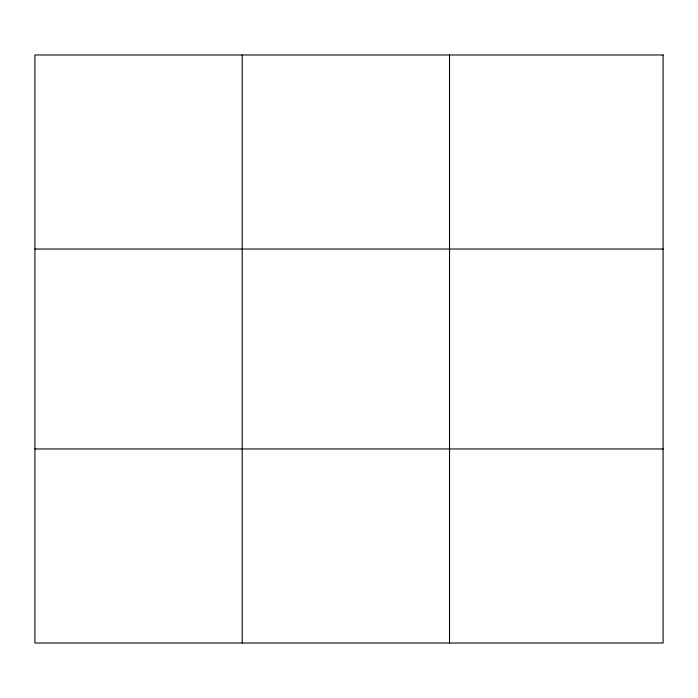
<?xml version="1.0" encoding="UTF-8"?>
<svg xmlns="http://www.w3.org/2000/svg" width="698" height="698" viewBox="0 0 698 698"><rect width="100%" height="100%" fill="white"/><g stroke="black" fill="none" stroke-linecap="round" stroke-linejoin="round"><path stroke-width="1.05" d="M242.206 54.985L242.206 643.015M449.512 54.985L449.512 643.015M34.9 249.038L663.1 249.038M34.9 448.962L663.1 448.962M663.1 54.985L663.1 643.015L34.9 643.015L34.9 54.985L663.1 54.985"/></g></svg>
